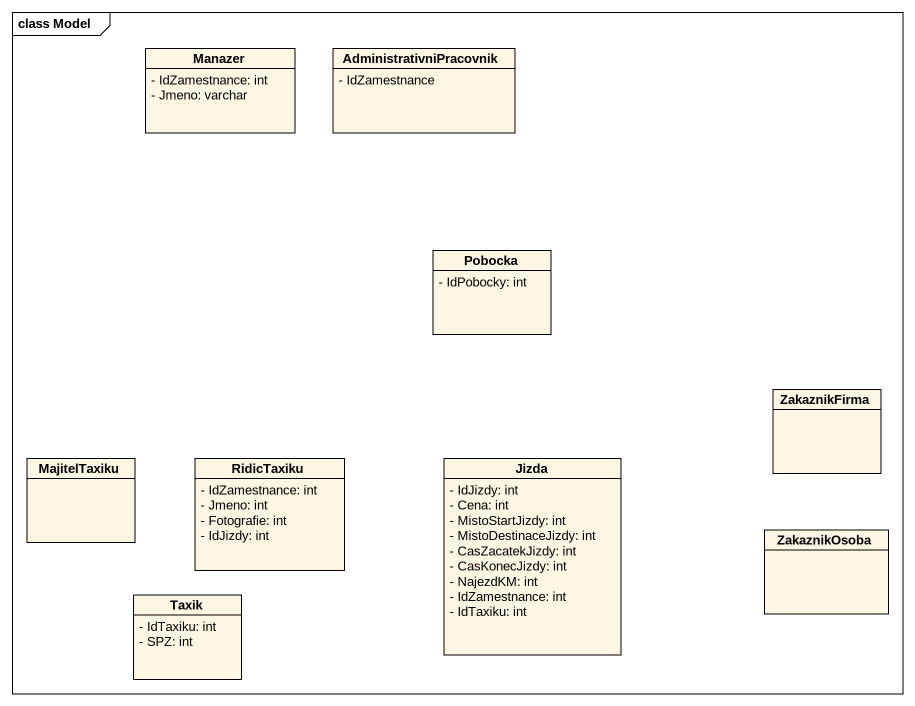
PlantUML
@startuml
mainframe class Model
hide circle
hide empty members
skinparam classAttributeIconSize 0
class Manazer {
  - IdZamestnance: int
  - Jmeno: varchar
}
class AdministrativniPracovnik {
  - IdZamestnance
}
class Pobocka {
  - IdPobocky: int
}
class ZakaznikFirma
class MajitelTaxiku
class RidicTaxiku {
  - IdZamestnance: int
  - Jmeno: int
  - Fotografie: int
  - IdJizdy: int
}
class Jizda {
  - IdJizdy: int
  - Cena: int
  - MistoStartJizdy: int
  - MistoDestinaceJizdy: int
  - CasZacatekJizdy: int
  - CasKonecJizdy: int
  - NajezdKM: int
  - IdZamestnance: int
  - IdTaxiku: int
}
class ZakaznikOsoba
class Taxik {
  - IdTaxiku: int
  - SPZ: int
}
@enduml
